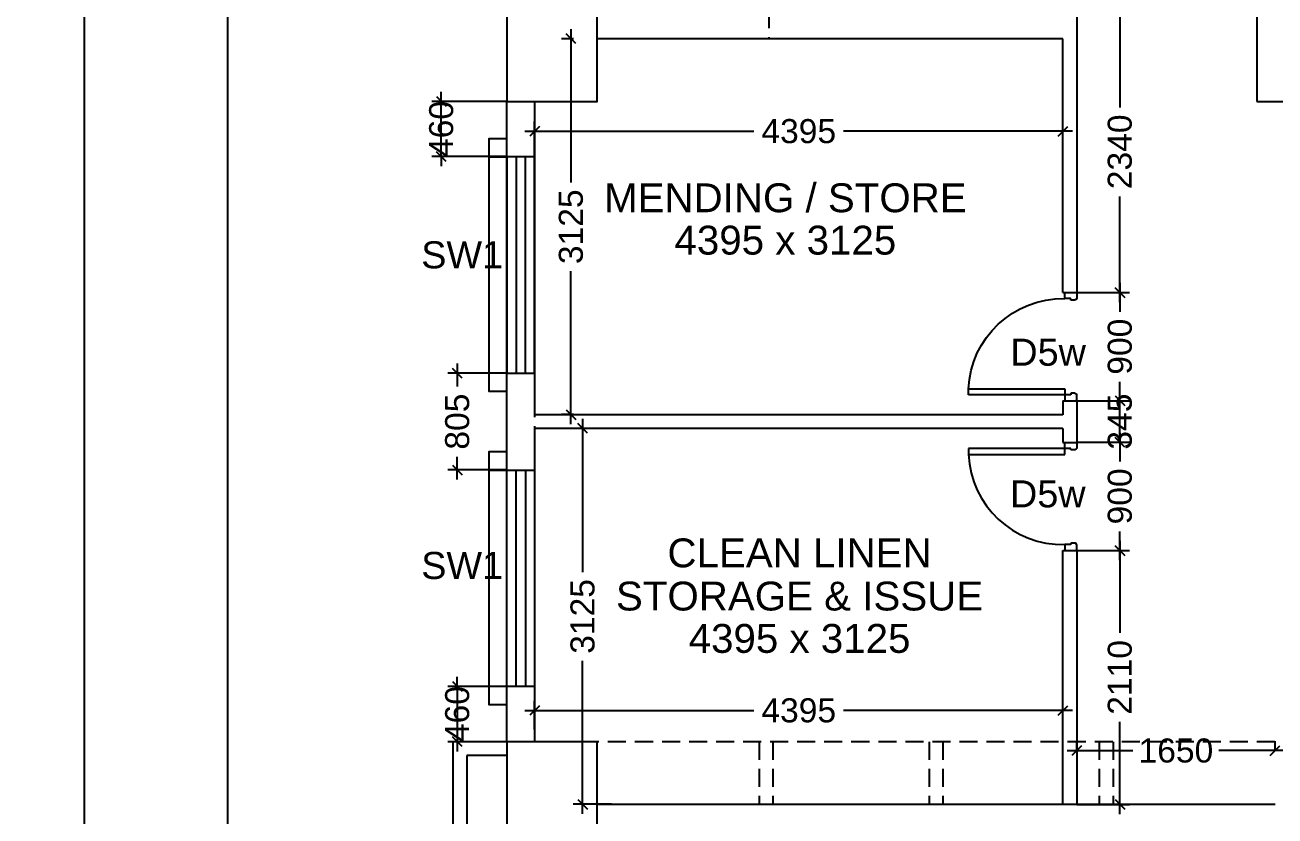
# Model space of a CAD drawing. Extents: x 6345096 to 6738923, y -6490958 to -6305885.
# Drawn here: x 6527889 to 6538289, y -6351022 to -6344445 of the extents above; entities that cross this region are included whole.
import ezdxf
from ezdxf.enums import TextEntityAlignment as Align

# ---------------------------------------------------------------- set-up
doc = ezdxf.new("R2010")
doc.units = 0
doc.header["$LTSCALE"] = 600
doc.header["$MEASUREMENT"] = 0
doc.header["$PDMODE"] = 35
doc.linetypes.add('HIDDEN', pattern=[0.375, 0.25, -0.125])
doc.layers.get('0').update_dxf_attribs({"linetype": 'CONTINUOUS'})
doc.layers.get('Defpoints').update_dxf_attribs({"linetype": 'CONTINUOUS'})
for name, color, linetype in [('chajja', 7, 'CONTINUOUS'), ('DIM', 8, 'CONTINUOUS'), ('DOOR', 32, 'CONTINUOUS'), ('Ele Proje.', 7, 'CONTINUOUS'), ('HS', 251, 'CONTINUOUS'), ('joinery', 7, 'CONTINUOUS'), ('LA-column', 3, 'CONTINUOUS'), ('Room Dim', 1, 'CONTINUOUS'), ('TEXT', 6, 'CONTINUOUS'), ('Walls', 7, 'CONTINUOUS'), ('WIN', 151, 'CONTINUOUS'), ('Working Dim', 5, 'CONTINUOUS')]:
    doc.layers.add(name, color=color, linetype=linetype)
doc.styles.add('ari', font='arial.ttf')
doc.styles.get("Standard").update_dxf_attribs({"font": 'romans.shx'})
doc.dimstyles.new('int. dim', dxfattribs={"dimtxt": 200, "dimasz": 80, "dimexe": 80, "dimexo": 0, "dimgap": 70, "dimtad": 0, "dimdec": 0, "dimzin": 12, "dimdsep": 46, "dimtxsty": 'ari', "dimblk": 'OBLIQUE', "dimcen": 2, "dimdle": 80, "dimclrd": 256, "dimclre": 256, "dimclrt": 6, "dimadec": 0, "dimazin": 0, "dimtfac": 1, "dimtdec": 0, "dimtix": 1, "dimtmove": 2, "dimatfit": 3, "dimfxl": 1, "dimtolj": 1, "dimtzin": 0, "dimlwd": -1, "dimlwe": -1, "dimarcsym": 0})
doc.dimstyles.new('STANDARD$0', dxfattribs={"dimscale": 0, "dimtxt": 150, "dimasz": 125, "dimexe": 0.75, "dimexo": 1, "dimgap": 25, "dimtad": 1, "dimdec": 0, "dimdsep": 46, "dimtxsty": 'Standard', "dimblk1": 'DOT', "dimblk2": 'DOT', "dimsah": 1, "dimcen": 2.5, "dimclrd": 1, "dimclre": 1, "dimclrt": 3, "dimadec": 0, "dimazin": 0, "dimtfac": 1, "dimtdec": 0, "dimtmove": 0, "dimatfit": 3, "dimldrblk": 'DOT', "dimfxl": 1, "dimtolj": 1, "dimtzin": 0, "dimarcsym": 0})

# ---------------------------------------------------------------- blocks, each defined once
blk = doc.blocks.new('_Oblique')
at = {"color": 0, "linetype": 'ByBlock', "lineweight": -2}
blk.add_line((-0.5, -0.5), (0.5, 0.5), dxfattribs=at)
blk = doc.blocks.new('*D316')
at = {"layer": 'Defpoints', "color": 0, "transparency": 16777216}
for p in [(6531899, -6347341, -10), (6531486, -6348145), (6531899, -6348145, -10)]:
    blk.add_point(p, dxfattribs=at)
at = {"layer": 'Working Dim', "transparency": 16777216}
for p, q in [((6531899, -6347341), (6531406, -6347341)), ((6531486, -6347261), (6531486, -6347451)), ((6531486, -6348225), (6531486, -6348035)), ((6531899, -6348145), (6531406, -6348145))]:
    blk.add_line(p, q, dxfattribs=at)
at = {"layer": 'Working Dim', "transparency": 16777216, "xscale": 80, "yscale": 80, "zscale": 80}
for p, rotation in [((6531486, -6347341), 90), ((6531486, -6348145), 270)]:
    blk.add_blockref('_Oblique', p, dxfattribs=dict(at, rotation=rotation))
at = {"layer": 'Working Dim', "color": 6, "transparency": 16777216, "insert": (6531486, -6347743), "char_height": 200, "attachment_point": 5, "rotation": 90, "style": 'ari'}
blk.add_mtext('\\A1;805', dxfattribs=at)
blk = doc.blocks.new('*D317')
at = {"layer": 'Defpoints', "color": 0, "transparency": 16777216}
for p in [(6531899, -6349945, -10), (6531486, -6350405), (6531899, -6350405, -10)]:
    blk.add_point(p, dxfattribs=at)
at = {"layer": 'Working Dim', "transparency": 16777216}
for p, q in [((6531899, -6349945), (6531406, -6349945)), ((6531486, -6349945), (6531486, -6349865)), ((6531486, -6349945), (6531486, -6350405)), ((6531899, -6350405), (6531406, -6350405)), ((6531486, -6350405), (6531486, -6350485))]:
    blk.add_line(p, q, dxfattribs=at)
at = {"layer": 'Working Dim', "transparency": 16777216, "xscale": 80, "yscale": 80, "zscale": 80}
for p, rotation in [((6531486, -6349945), 270), ((6531486, -6350405), 90)]:
    blk.add_blockref('_Oblique', p, dxfattribs=dict(at, rotation=rotation))
at = {"layer": 'Working Dim', "color": 6, "transparency": 16777216, "insert": (6531486, -6350175), "char_height": 200, "attachment_point": 5, "rotation": 90, "style": 'ari'}
blk.add_mtext('\\A1;460', dxfattribs=at)
blk = doc.blocks.new('*D468')
at = {"layer": 'Defpoints', "color": 0, "transparency": 16777216}
for p in [(6531899, -6337015, 5), (6528381, -6454874), (6532049, -6454874, 5)]:
    blk.add_point(p, dxfattribs=at)
at = {"layer": 'DIM', "color": 8, "transparency": 16777216}
for p, q in [((6528381, -6336715), (6528381, -6393996)), ((6531899, -6337015), (6528081, -6337015)), ((6528381, -6455174), (6528381, -6397894)), ((6532049, -6454874), (6528081, -6454874))]:
    blk.add_line(p, q, dxfattribs=at)
at = {"layer": 'DIM', "color": 8, "transparency": 16777216, "xscale": 300, "yscale": 300, "zscale": 300}
for p, rotation in [((6528381, -6337015), 90), ((6528381, -6454874), 270)]:
    blk.add_blockref('_Oblique', p, dxfattribs=dict(at, rotation=rotation))
at = {"layer": 'DIM', "color": 7, "transparency": 16777216, "insert": (6528381, -6395945), "char_height": 750, "attachment_point": 5, "rotation": 90, "style": 'ari'}
blk.add_mtext('\\A1;117.86m', dxfattribs=at)
blk = doc.blocks.new('*D1292')
at = {"layer": 'Defpoints', "color": 0, "transparency": 16777216}
for p in [(6529573, -6337015), (6532419, -6337015, 3), (6531899, -6373456, -1)]:
    blk.add_point(p, dxfattribs=at)
at = {"layer": 'DIM', "color": 8, "transparency": 16777216}
for p, q in [((6529573, -6336715), (6529573, -6353543)), ((6532419, -6337015), (6529273, -6337015)), ((6529573, -6373756), (6529573, -6356928)), ((6531899, -6373456), (6529273, -6373456))]:
    blk.add_line(p, q, dxfattribs=at)
at = {"layer": 'DIM', "color": 8, "transparency": 16777216, "xscale": 300, "yscale": 300, "zscale": 300}
for p, rotation in [((6529573, -6337015), 90), ((6529573, -6373456), 270)]:
    blk.add_blockref('_Oblique', p, dxfattribs=dict(at, rotation=rotation))
at = {"layer": 'DIM', "color": 7, "transparency": 16777216, "insert": (6529573, -6355235), "char_height": 750, "attachment_point": 5, "rotation": 90, "style": 'ari'}
blk.add_mtext('\\A1;36.44m', dxfattribs=at)
blk = doc.blocks.new('*D1307')
at = {"layer": 'Defpoints', "color": 0, "transparency": 16777216}
for p in [(6531353, -6345080), (6531899, -6345080, -10), (6531899, -6345540, -15)]:
    blk.add_point(p, dxfattribs=at)
at = {"layer": 'Working Dim', "transparency": 16777216}
for p, q in [((6531353, -6345080), (6531353, -6345000)), ((6531899, -6345080), (6531273, -6345080)), ((6531353, -6345540), (6531353, -6345080)), ((6531899, -6345540), (6531273, -6345540)), ((6531353, -6345540), (6531353, -6345620))]:
    blk.add_line(p, q, dxfattribs=at)
at = {"layer": 'Working Dim', "transparency": 16777216, "xscale": 80, "yscale": 80, "zscale": 80}
for p, rotation in [((6531353, -6345080), 270), ((6531353, -6345540), 90)]:
    blk.add_blockref('_Oblique', p, dxfattribs=dict(at, rotation=rotation))
at = {"layer": 'Working Dim', "color": 6, "transparency": 16777216, "insert": (6531353, -6345310), "char_height": 200, "attachment_point": 5, "rotation": 90, "style": 'ari'}
blk.add_mtext('\\A1;460', dxfattribs=at)
blk = doc.blocks.new('1000')
at = {"layer": 'DOOR'}
for p, q in [((0, -100), (0, 0)), ((0, 0), (50, 0)), ((50, -100), (0, -100)), ((50, 0), (50, -2)), ((63, -49), (50, -49)), ((50, -49), (50, -100)), ((50, -100), (50, -901)), ((100, -100), (50, -100)), ((63, -13), (61, -13)), ((63, -13), (63, -49)), ((100, -901), (100, -100)), ((837, -13), (837, -49)), ((837, -13), (839, -13)), ((837, -49), (850, -49)), ((850, 0), (850, -2)), ((900, 0), (850, 0)), ((850, -49), (850, -100)), ((850, -100), (900, -100)), ((900, -100), (900, 0)), ((50, -901), (100, -901))]:
    blk.add_line(p, q, dxfattribs=at)
for centre, major_axis, start_param, end_param in [((50, -13), (-7.95, 7.95), 3.926991, 5.497787), ((850, -13), (7.95, 7.95), 0.785398, 2.356194)]:
    blk.add_ellipse(centre, major_axis=major_axis, ratio=1, start_param=start_param, end_param=end_param, dxfattribs=at)
at = {"layer": 'DOOR', "color": 145}
blk.add_ellipse((64, -115), major_axis=(-520, 590), ratio=1, start_param=2.464943, end_param=4.009476, dxfattribs=at)
blk = doc.blocks.new('*D2130')
at = {"layer": 'Defpoints', "color": 0, "transparency": 16777216}
for p in [(6536525, -6345329), (6532129, -6345559), (6536525, -6345559)]:
    blk.add_point(p, dxfattribs=at)
at = {"layer": 'Working Dim', "transparency": 16777216}
for p, q in [((6532129, -6345559), (6532129, -6345249)), ((6536525, -6345559), (6536525, -6345249)), ((6532049, -6345329), (6533954, -6345329)), ((6536605, -6345329), (6534700, -6345329))]:
    blk.add_line(p, q, dxfattribs=at)
at = {"layer": 'Working Dim', "transparency": 16777216, "xscale": 80, "yscale": 80, "zscale": 80, "rotation": 180}
blk.add_blockref('_Oblique', (6532129, -6345329), dxfattribs=at)
at = {"layer": 'Working Dim', "transparency": 16777216, "xscale": 80, "yscale": 80, "zscale": 80}
blk.add_blockref('_Oblique', (6536525, -6345329), dxfattribs=at)
at = {"layer": 'Working Dim', "color": 6, "transparency": 16777216, "insert": (6534327, -6345329), "char_height": 200, "attachment_point": 5, "style": 'ari'}
blk.add_mtext('\\A1;4395', dxfattribs=at)
blk = doc.blocks.new('*D2131')
at = {"layer": 'Defpoints', "color": 0, "transparency": 16777216}
for p in [(6532454, -6344560), (6532432, -6347685), (6532454, -6347685)]:
    blk.add_point(p, dxfattribs=at)
at = {"layer": 'Working Dim', "transparency": 16777216}
for p, q in [((6532432, -6344480), (6532432, -6345754)), ((6532454, -6344560), (6532352, -6344560)), ((6532432, -6347765), (6532432, -6346492)), ((6532454, -6347685), (6532352, -6347685))]:
    blk.add_line(p, q, dxfattribs=at)
at = {"layer": 'Working Dim', "transparency": 16777216, "xscale": 80, "yscale": 80, "zscale": 80}
for p, rotation in [((6532432, -6344560), 90), ((6532432, -6347685), 270)]:
    blk.add_blockref('_Oblique', p, dxfattribs=dict(at, rotation=rotation))
at = {"layer": 'Working Dim', "color": 6, "transparency": 16777216, "insert": (6532432, -6346123), "char_height": 200, "attachment_point": 5, "rotation": 90, "style": 'ari'}
blk.add_mtext('\\A1;3125', dxfattribs=at)
blk = doc.blocks.new('*D2132')
at = {"layer": 'Defpoints', "color": 0, "transparency": 16777216}
for p in [(6532768, -6347800), (6532529, -6350925), (6532768, -6350925)]:
    blk.add_point(p, dxfattribs=at)
at = {"layer": 'Working Dim', "transparency": 16777216}
for p, q in [((6532529, -6347720), (6532529, -6348994)), ((6532768, -6347800), (6532449, -6347800)), ((6532529, -6351005), (6532529, -6349732)), ((6532768, -6350925), (6532449, -6350925))]:
    blk.add_line(p, q, dxfattribs=at)
at = {"layer": 'Working Dim', "transparency": 16777216, "xscale": 80, "yscale": 80, "zscale": 80}
for p, rotation in [((6532529, -6347800), 90), ((6532529, -6350925), 270)]:
    blk.add_blockref('_Oblique', p, dxfattribs=dict(at, rotation=rotation))
at = {"layer": 'Working Dim', "color": 6, "transparency": 16777216, "insert": (6532529, -6349363), "char_height": 200, "attachment_point": 5, "rotation": 90, "style": 'ari'}
blk.add_mtext('\\A1;3125', dxfattribs=at)
blk = doc.blocks.new('*D2133')
at = {"layer": 'Defpoints', "color": 0, "transparency": 16777216}
for p in [(6536525, -6350145), (6532129, -6350304), (6536525, -6350304)]:
    blk.add_point(p, dxfattribs=at)
at = {"layer": 'Working Dim', "transparency": 16777216}
for p, q in [((6532049, -6350145), (6533954, -6350145)), ((6532129, -6350304), (6532129, -6350065)), ((6536605, -6350145), (6534700, -6350145)), ((6536525, -6350304), (6536525, -6350065))]:
    blk.add_line(p, q, dxfattribs=at)
at = {"layer": 'Working Dim', "transparency": 16777216, "xscale": 80, "yscale": 80, "zscale": 80, "rotation": 180}
blk.add_blockref('_Oblique', (6532129, -6350145), dxfattribs=at)
at = {"layer": 'Working Dim', "transparency": 16777216, "xscale": 80, "yscale": 80, "zscale": 80}
blk.add_blockref('_Oblique', (6536525, -6350145), dxfattribs=at)
at = {"layer": 'Working Dim', "color": 6, "transparency": 16777216, "insert": (6534327, -6350145), "char_height": 200, "attachment_point": 5, "style": 'ari'}
blk.add_mtext('\\A1;4395', dxfattribs=at)
blk = doc.blocks.new('A$C2CD672AE')
at = {"layer": 'Ele Proje.', "color": 8, "linetype": 'HIDDEN'}
for p, q in [((1580, 106018.4, 14.1), (1130, 106018.4, 14.1)), ((1130, 106018.4, 14.1), (1130, 104933.4, 14.1)), ((1580, 105903.4, 14.1), (1245, 105903.4, 14.1)), ((1245, 105903.4, 14.1), (1245, 105048.4, 14.1))]:
    blk.add_line(p, q, dxfattribs=at)
at = {"layer": 'Ele Proje.', "color": 8, "linetype": 'HIDDEN', "elevation": 5.1}
for points in [[(1580, 111033.4), (1430, 111033.4), (1430, 110883.4), (1580, 110883.4)], [(1580, 109083.4), (1430, 109083.4), (1430, 108933.4), (1580, 108933.4)], [(1580, 108428.4), (1430, 108428.4), (1430, 108278.4), (1580, 108278.4)], [(1580, 106478.4), (1430, 106478.4), (1430, 106328.4), (1580, 106328.4)]]:
    blk.add_lwpolyline(points, dxfattribs=at)
at = {"layer": 'Walls', "color": 8, "linetype": 'HIDDEN'}
for p, q in [((3760, 113453.5), (3760, 111863.5)), ((3760, 111863.5), (2330, 111863.5)), ((1810, 111343.4), (1810, 106018.4)), ((7970.1, 106018.4), (2330, 106018.5)), ((3677.6, 106018.4), (3677.6, 105498.4)), ((3792.6, 106018.4), (3792.6, 105498.4)), ((5092.6, 106018.4), (5092.6, 105498.4)), ((5207.6, 106018.4), (5207.6, 105498.4)), ((6507.6, 106018.4), (6507.6, 105498.4)), ((6622.6, 106018.4), (6622.6, 105498.4)), ((7970.1, 105498.4), (2330, 105498.4))]:
    blk.add_line(p, q, dxfattribs=at)
blk.add_lwpolyline([(1580, 106018.4), (1580, 111343.4)], dxfattribs=at)
blk = doc.blocks.new('*D2484')
at = {"layer": 'Defpoints', "color": 0, "transparency": 16777216}
for p in [(6536640, -6350479), (6538290, -6350479, 8), (6538290, -6350479)]:
    blk.add_point(p, dxfattribs=at)
at = {"layer": 'Working Dim', "transparency": 16777216}
for p, q in [((6536640, -6350479), (6536640, -6350399)), ((6538290, -6350479), (6538290, -6350399)), ((6536560, -6350479), (6537106, -6350479)), ((6538370, -6350479), (6537823, -6350479))]:
    blk.add_line(p, q, dxfattribs=at)
at = {"layer": 'Working Dim', "transparency": 16777216, "xscale": 80, "yscale": 80, "zscale": 80, "rotation": 180}
blk.add_blockref('_Oblique', (6536640, -6350479), dxfattribs=at)
at = {"layer": 'Working Dim', "transparency": 16777216, "xscale": 80, "yscale": 80, "zscale": 80}
blk.add_blockref('_Oblique', (6538290, -6350479), dxfattribs=at)
at = {"layer": 'Working Dim', "color": 6, "transparency": 16777216, "insert": (6537465, -6350479), "char_height": 200, "attachment_point": 5, "style": 'ari'}
blk.add_mtext('\\A1;1650', dxfattribs=at)
blk = doc.blocks.new('*D2485')
at = {"layer": 'Defpoints', "color": 0, "transparency": 16777216}
for p in [(6536640, -6348815), (6536999, -6348815), (6536640, -6350926)]:
    blk.add_point(p, dxfattribs=at)
at = {"layer": 'Working Dim', "transparency": 16777216}
for p, q in [((6536999, -6348735), (6536999, -6349500)), ((6536640, -6348815), (6537079, -6348815)), ((6536999, -6351006), (6536999, -6350240)), ((6536640, -6350926), (6537079, -6350926))]:
    blk.add_line(p, q, dxfattribs=at)
at = {"layer": 'Working Dim', "transparency": 16777216, "xscale": 80, "yscale": 80, "zscale": 80}
for p, rotation in [((6536999, -6348815), 90), ((6536999, -6350926), 270)]:
    blk.add_blockref('_Oblique', p, dxfattribs=dict(at, rotation=rotation))
at = {"layer": 'Working Dim', "color": 6, "transparency": 16777216, "insert": (6536999, -6349870), "char_height": 200, "attachment_point": 5, "rotation": 90, "style": 'ari'}
blk.add_mtext('\\A1;2110', dxfattribs=at)
blk = doc.blocks.new('*D2486')
at = {"layer": 'Defpoints', "color": 0, "transparency": 16777216}
for p in [(6536640, -6347915), (6536999, -6347915), (6536640, -6348815)]:
    blk.add_point(p, dxfattribs=at)
at = {"layer": 'Working Dim', "transparency": 16777216}
for p, q in [((6536999, -6347835), (6536999, -6348075)), ((6536640, -6347915), (6537079, -6347915)), ((6536999, -6348895), (6536999, -6348656)), ((6536640, -6348815), (6537079, -6348815))]:
    blk.add_line(p, q, dxfattribs=at)
at = {"layer": 'Working Dim', "transparency": 16777216, "xscale": 80, "yscale": 80, "zscale": 80}
for p, rotation in [((6536999, -6347915), 90), ((6536999, -6348815), 270)]:
    blk.add_blockref('_Oblique', p, dxfattribs=dict(at, rotation=rotation))
at = {"layer": 'Working Dim', "color": 6, "transparency": 16777216, "insert": (6536999, -6348365), "char_height": 200, "attachment_point": 5, "rotation": 90, "style": 'ari'}
blk.add_mtext('\\A1;900', dxfattribs=at)
blk = doc.blocks.new('*D2487')
at = {"layer": 'Defpoints', "color": 0, "transparency": 16777216}
for p in [(6536640, -6347570), (6536999, -6347570), (6536640, -6347915)]:
    blk.add_point(p, dxfattribs=at)
at = {"layer": 'Working Dim', "transparency": 16777216}
for p, q in [((6536999, -6347570), (6536999, -6347490)), ((6536640, -6347570), (6537079, -6347570)), ((6536999, -6347915), (6536999, -6347570)), ((6536640, -6347915), (6537079, -6347915)), ((6536999, -6347915), (6536999, -6347995))]:
    blk.add_line(p, q, dxfattribs=at)
at = {"layer": 'Working Dim', "transparency": 16777216, "xscale": 80, "yscale": 80, "zscale": 80}
for p, rotation in [((6536999, -6347570), 270), ((6536999, -6347915), 90)]:
    blk.add_blockref('_Oblique', p, dxfattribs=dict(at, rotation=rotation))
at = {"layer": 'Working Dim', "color": 6, "transparency": 16777216, "insert": (6536999, -6347743), "char_height": 200, "attachment_point": 5, "rotation": 90, "style": 'ari'}
blk.add_mtext('\\A1;345', dxfattribs=at)
blk = doc.blocks.new('*D2488')
at = {"layer": 'Defpoints', "color": 0, "transparency": 16777216}
for p in [(6536640, -6346670), (6536999, -6346670), (6536640, -6347570)]:
    blk.add_point(p, dxfattribs=at)
at = {"layer": 'Working Dim', "transparency": 16777216}
for p, q in [((6536999, -6346590), (6536999, -6346830)), ((6536640, -6346670), (6537079, -6346670)), ((6536999, -6347650), (6536999, -6347411)), ((6536640, -6347570), (6537079, -6347570))]:
    blk.add_line(p, q, dxfattribs=at)
at = {"layer": 'Working Dim', "transparency": 16777216, "xscale": 80, "yscale": 80, "zscale": 80}
for p, rotation in [((6536999, -6346670), 90), ((6536999, -6347570), 270)]:
    blk.add_blockref('_Oblique', p, dxfattribs=dict(at, rotation=rotation))
at = {"layer": 'Working Dim', "color": 6, "transparency": 16777216, "insert": (6536999, -6347120), "char_height": 200, "attachment_point": 5, "rotation": 90, "style": 'ari'}
blk.add_mtext('\\A1;900', dxfattribs=at)
blk = doc.blocks.new('*D2489')
at = {"layer": 'Defpoints', "color": 0, "transparency": 16777216}
for p in [(6536640, -6344330), (6536999, -6344330), (6536640, -6346670)]:
    blk.add_point(p, dxfattribs=at)
at = {"layer": 'Working Dim', "transparency": 16777216}
for p, q in [((6536640, -6344330), (6537079, -6344330)), ((6536999, -6344250), (6536999, -6345130)), ((6536999, -6346750), (6536999, -6345870)), ((6536640, -6346670), (6537079, -6346670))]:
    blk.add_line(p, q, dxfattribs=at)
at = {"layer": 'Working Dim', "transparency": 16777216, "xscale": 80, "yscale": 80, "zscale": 80}
for p, rotation in [((6536999, -6344330), 90), ((6536999, -6346670), 270)]:
    blk.add_blockref('_Oblique', p, dxfattribs=dict(at, rotation=rotation))
at = {"layer": 'Working Dim', "color": 6, "transparency": 16777216, "insert": (6536999, -6345500), "char_height": 200, "attachment_point": 5, "rotation": 90, "style": 'ari'}
blk.add_mtext('\\A1;2340', dxfattribs=at)

msp = doc.modelspace()

# ---------------------------------------------------------------- linework, layer by layer
at = {"layer": 'chajja', "color": 8}
for p, q in [((6531749.389, -6345540.536), (6531749.389, -6347340.536)), ((6531749.389, -6348145.476), (6531749.389, -6349945.476))]:
    msp.add_line(p, q, dxfattribs=at)
at = {"layer": 'Ele Proje.', "color": 1}
for p, q in [((6531899.388, -6350405.476, 14.103), (6531449.388, -6350405.476, 14.103)), ((6531449.388, -6350405.476, 14.103), (6531449.401, -6351490.473, 14.103)), ((6531899.388, -6350520.476, 14.103), (6531564.39, -6350520.476, 14.103)), ((6531564.39, -6350520.476, 14.103), (6531564.399, -6351375.472, 14.103))]:
    msp.add_line(p, q, dxfattribs=at)
at = {"layer": 'Ele Proje.', "elevation": 5.131}
for points in [[(6531899.388, -6345390.536), (6531749.389, -6345390.536), (6531749.389, -6345540.536), (6531899.388, -6345540.536)], [(6531899.388, -6347340.536), (6531749.389, -6347340.536), (6531749.389, -6347490.536), (6531899.388, -6347490.536)], [(6531899.388, -6347995.476), (6531749.389, -6347995.476), (6531749.389, -6348145.476), (6531899.388, -6348145.476)], [(6531899.388, -6349945.476), (6531749.389, -6349945.476), (6531749.389, -6350095.476), (6531899.388, -6350095.476)]]:
    msp.add_lwpolyline(points, dxfattribs=at)
at = {"layer": 'LA-column', "color": 2, "elevation": 7.743}
msp.add_lwpolyline([(6538139.524, -6345080.366), (6539039.524, -6345080.366), (6539039.524, -6344180.366), (6538139.524, -6344180.366)], close=True, dxfattribs=at)
at = {"layer": 'LA-column', "color": 2}
for points in [[(6531899.389, -6345080.426), (6532649.389, -6345080.426), (6532649.389, -6344330.426), (6531899.389, -6344330.426)], [(6531899.389, -6351155.366), (6532649.389, -6351155.366), (6532649.389, -6350405.366), (6531899.389, -6350405.366)]]:
    msp.add_lwpolyline(points, close=True, dxfattribs=at)
at = {"layer": 'Walls'}
for p, q in [((6536639.524, -6344330.426), (6536639.524, -6346670.474)), ((6536524.524, -6346670.474), (6536639.524, -6346670.474)), ((6536524.524, -6347570.474), (6536639.524, -6347570.474)), ((6536524.524, -6347685.474), (6532129.388, -6347685.474)), ((6536524.524, -6347800.474), (6532129.388, -6347800.474)), ((6536524.524, -6347915.474), (6536639.524, -6347915.474)), ((6536524.524, -6348815.474), (6536639.524, -6348815.474)), ((6536639.524, -6348815.474), (6536639.524, -6350925.523)), ((6538289.524, -6350925.539), (6532649.389, -6350925.479))]:
    msp.add_line(p, q, dxfattribs=at)
at = {"layer": 'Walls', "linetype": 'Continuous'}
for p, q in [((6536524.524, -6344560.426), (6532649.389, -6344560.426)), ((6536524.524, -6346670.474), (6536524.524, -6344560.426)), ((6532129.388, -6345080.519), (6532129.388, -6347685.474)), ((6532129.388, -6347800.474), (6532129.388, -6350405.476)), ((6536524.524, -6350925.522), (6536524.524, -6348815.474))]:
    msp.add_line(p, q, dxfattribs=at)
msp.add_lwpolyline([(6531899.388, -6350405.476), (6531899.388, -6345080.519)], dxfattribs=at)
at = {"layer": 'Walls'}
for points in [[(6536524.524, -6347570.474), (6536524.524, -6347685.474)], [(6536639.524, -6347570.474), (6536639.524, -6347915.474)], [(6536524.524, -6347800.474), (6536524.524, -6347915.474)]]:
    msp.add_lwpolyline(points, dxfattribs=at)
at = {"layer": 'WIN', "linetype": 'Continuous', "elevation": 5.131}
for points in [[(6531899.388, -6347340.536), (6532129.388, -6347340.536), (6532129.388, -6345540.536), (6531899.388, -6345540.536)], [(6531976.388, -6347340.536), (6532052.388, -6347340.536), (6532052.388, -6345540.536), (6531976.388, -6345540.536)], [(6531899.388, -6348145.476), (6532129.388, -6348145.476), (6532129.388, -6349945.476), (6531899.388, -6349945.476)], [(6531976.388, -6348145.476), (6532052.388, -6348145.476), (6532052.388, -6349945.476), (6531976.388, -6349945.476)]]:
    msp.add_lwpolyline(points, close=True, dxfattribs=at)

# ---------------------------------------------------------------- block references
at = {"layer": 'DOOR', "linetype": 'Continuous', "xscale": -1, "rotation": 269.9999871933953}
msp.add_blockref('1000', (6536639.524, -6347570.474), dxfattribs=at)
at = {"layer": 'DOOR', "linetype": 'Continuous', "rotation": 270.0000128066047}
msp.add_blockref('1000', (6536639.524, -6347915.474), dxfattribs=at)
at = {"layer": 'HS'}
msp.add_blockref('A$C2CD672AE', (6530319.294, -6456423.902, 8.17), dxfattribs=at)

# ---------------------------------------------------------------- texts
at = {"layer": 'joinery', "style": 'ari'}
for s, p in [('SW1', (6531526.663, -6346468.673, 5.131)), ('D5w', (6536401.983, -6347278.243, 25.272)), ('D5w', (6536399.179, -6348456.27, 25.272)), ('SW1', (6531526.663, -6349051.685, 5.131))]:
    msp.add_text(s, height=225, dxfattribs=at).set_placement(p, align=Align.CENTER)
at = {"layer": 'Room Dim', "style": 'ari'}
for p in [(6534215.669, -6346354.192, -25737.41), (6534333.668, -6349665.753, -25737.41)]:
    msp.add_text('4395 x 3125', height=240, dxfattribs=at).set_placement(p, align=Align.CENTER)
at = {"layer": 'TEXT', "color": 7, "style": 'ari'}
for s, p in [('MENDING / STORE', (6534215.669, -6346001.929, -25737.41)), ('CLEAN LINEN', (6534333.668, -6348954.569, -25737.41)), ('STORAGE & ISSUE', (6534333.668, -6349313.49, -25737.41))]:
    msp.add_text(s, height=240, dxfattribs=at).set_placement(p, align=Align.CENTER)

# ---------------------------------------------------------------- dimensions: what is measured, and where the dimension line sits
at = {"layer": 'DIM'}
for base, p1, p2, angle, picture, middle in [((6528381.422, -6454873.885), (6531899.389, -6337015.366, 5.131), (6532049.301, -6454873.885, 5.131), 90, '*D468', (6528381.422, -6395944.625)), ((6529573.102, -6337015.366, 1.031), (6531899.389, -6373455.581), (6532419.388, -6337015.366, 3.78), 270, '*D1292', (6529573.102, -6355235.473, 1.031))]:
    dim = msp.add_linear_dim(base=base, p1=p1, p2=p2, angle=angle, dimstyle='STANDARD$0', override={"dimscale": 1, "dimtxt": 750, "dimasz": 300, "dimexe": 300, "dimexo": 0, "dimgap": 1, "dimtad": 0, "dimdec": 2, "dimlfac": 0.001, "dimzin": 0, "dimpost": 'm', "dimtxsty": 'ari', "dimblk1": 'Oblique', "dimblk2": 'Oblique', "dimcen": 0, "dimdle": 300, "dimclrd": 8, "dimclre": 8, "dimclrt": 7, "dimadec": 2, "dimtdec": 2, "dimtmove": 2, "dimfxl": 0.75, "dimfrac": 1, "dimlwd": 65535, "dimlwe": 65535}, dxfattribs=at)
    dim.commit()
    dim.dimension.update_dxf_attribs({"geometry": picture, "text_midpoint": middle})
at = {"layer": 'Working Dim'}
for base, p1, p2, picture, middle in [((6536999.004, -6344330.426), (6536639.524, -6346670.474), (6536639.524, -6344330.426), '*D2489', (6536999.004, -6345500.45)), ((6536999.004, -6346670.474), (6536639.521, -6347570.474), (6536639.524, -6346670.474), '*D2488', (6536999.004, -6347120.474)), ((6536999.004, -6347570.474), (6536639.527, -6347915.474), (6536639.521, -6347570.474), '*D2487', (6536999.004, -6347742.974)), ((6536999.004, -6347915.474), (6536639.526, -6348815.474), (6536639.527, -6347915.474), '*D2486', (6536999.004, -6348365.474)), ((6536999.004, -6348815.474), (6536639.524, -6350925.523), (6536639.526, -6348815.474), '*D2485', (6536999.004, -6349870.499))]:
    dim = msp.add_linear_dim(base=base, p1=p1, p2=p2, angle=90, dimstyle='int. dim', dxfattribs=at)
    dim.commit()
    dim.dimension.update_dxf_attribs({"geometry": picture, "text_midpoint": middle})
at = {"layer": 'Working Dim', "color": 6}
for base, p1, p2, angle, picture, middle in [((6532431.812, -6347685.474), (6532454.433, -6344560.426), (6532454.433, -6347685.474), 90, '*D2131', (6532431.812, -6346122.95)), ((6531352.808, -6345080.426, 15.404), (6531899.388, -6345540.418), (6531899.389, -6345080.426, 5.131), 90, '*D1307', (6531352.808, -6345310.422, 15.404)), ((6531486.111, -6348145.476, 15.404), (6531899.388, -6347340.536, 5.131), (6531899.388, -6348145.476, 5.131), 270, '*D316', (6531486.111, -6347743.006, 15.404)), ((6532528.846, -6350925.487), (6532768.12, -6347800.474), (6532768.087, -6350925.487), 90, '*D2132', (6532528.846, -6349362.981)), ((6531486.111, -6350405.476, 15.404), (6531899.388, -6349945.476, 5.131), (6531899.388, -6350405.476, 5.131), 270, '*D317', (6531486.111, -6350175.476, 15.404))]:
    dim = msp.add_linear_dim(base=base, p1=p1, p2=p2, angle=angle, dimstyle='int. dim', override={"dimtxt": 200, "dimarcsym": 1}, dxfattribs=at)
    dim.commit()
    dim.dimension.update_dxf_attribs({"geometry": picture, "text_midpoint": middle})
for base, p1, p2, picture, middle in [((6536524.524, -6345328.57), (6532129.388, -6345558.558), (6536524.524, -6345558.558), '*D2130', (6534326.956, -6345328.57)), ((6536524.524, -6350144.806), (6532129.388, -6350304.16), (6536524.524, -6350304.16), '*D2133', (6534326.956, -6350144.806))]:
    dim = msp.add_linear_dim(base=base, p1=p1, p2=p2, dimstyle='int. dim', override={"dimtxt": 200, "dimarcsym": 1}, dxfattribs=at)
    dim.commit()
    dim.dimension.update_dxf_attribs({"geometry": picture, "text_midpoint": middle})
at = {"layer": 'Working Dim'}
dim = msp.add_linear_dim(base=(6538289.524, -6350479.064), p1=(6536639.524, -6350479.064), p2=(6538289.524, -6350479.064, 7.743), dimstyle='int. dim', dxfattribs=at)
dim.commit()
dim.dimension.update_dxf_attribs({"geometry": '*D2484', "text_midpoint": (6537464.524, -6350479.064)})

doc.saveas('drawing.dxf')
